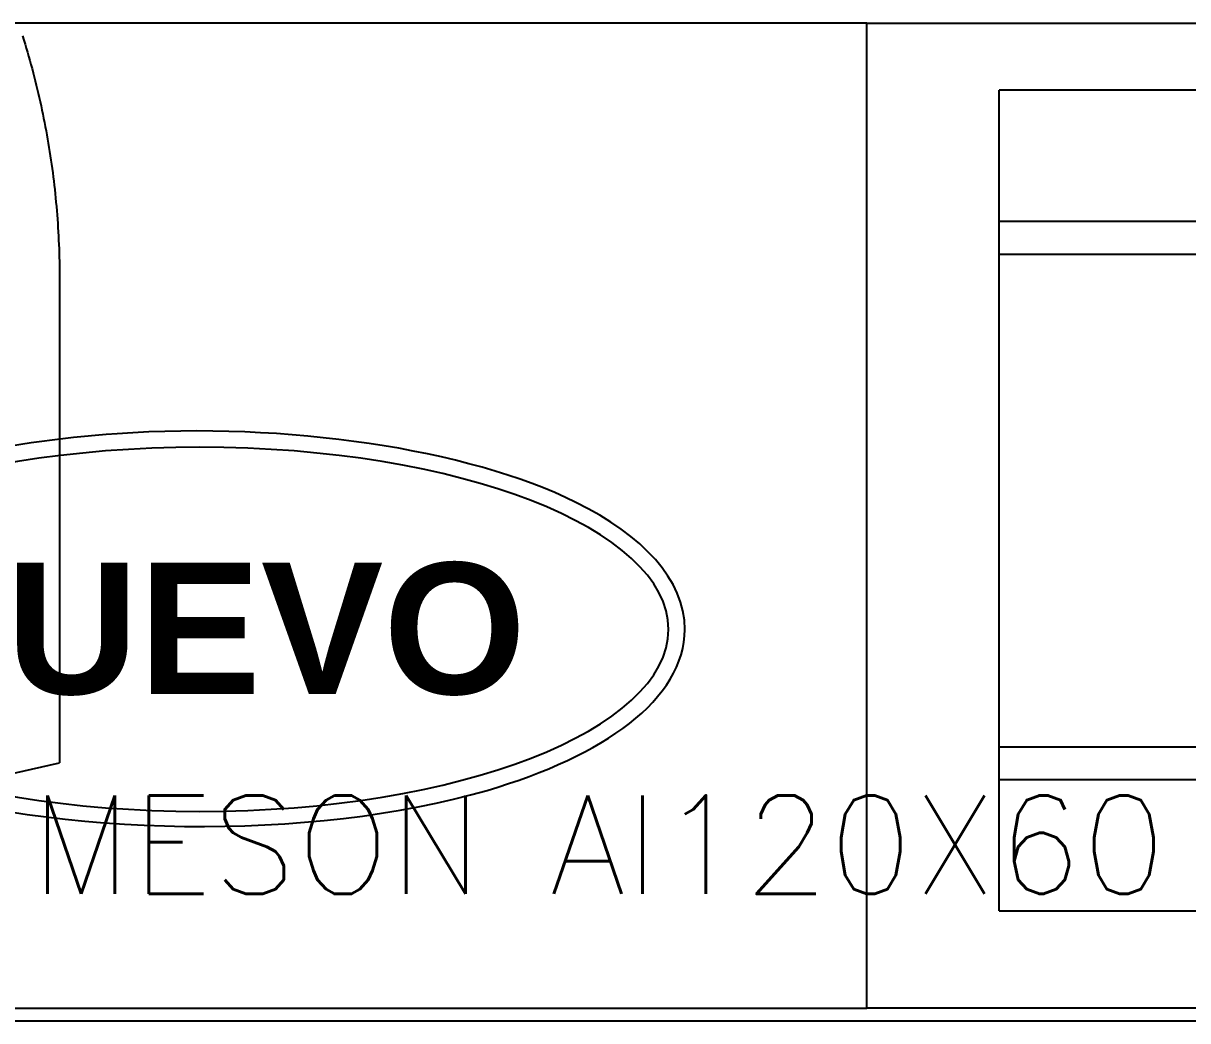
# Model space of a CAD drawing. Header units: millimetres. Extents: x 340 to 1003762, y 22 to 362022.
# Drawn here: x 421.349 to 422.058, y 90.396 to 91.003 of the extents above; entities that cross this region are included whole.
import ezdxf
from ezdxf.xclip import XClip

# ---------------------------------------------------------------- set-up
doc = ezdxf.new("R2010")
doc.units = ezdxf.units.MM
doc.header["$XCLIPFRAME"] = 0
for name, color, linetype in [('LSBB_P_002 - PLANTA 1° NIVEL SALA DE VENTAS$0$A-ACTIVOS NUEVOS', 20, 'Continuous'), ('LSBB_P_002 - PLANTA 1° NIVEL SALA DE VENTAS$0$A-Equipamiento acero inox', 8, 'Continuous'), ('LSBB_P_002 - PLANTA 1° NIVEL SALA DE VENTAS$0$A-TRAS-EQPM', 8, 'Continuous'), ('LSBB_P_002 - PLANTA 1° NIVEL SALA DE VENTAS$0$E-TABIQUE-CAMARA', 1, 'Continuous'), ('XREF', 7, 'Continuous')]:
    doc.layers.add(name, color=color, linetype=linetype)
doc.styles.add('LSBB_P_002 - PLANTA 1° NIVEL SALA DE VENTAS$0$ARIAL', font='')
doc.styles.add('LSBB_P_002 - PLANTA 1° NIVEL SALA DE VENTAS$0$Estilo1', font='GOTHIC.TTF', dxfattribs={"height": 0.24})
doc.styles.get('LSBB_P_002 - PLANTA 1° NIVEL SALA DE VENTAS$0$ARIAL').set_extended_font_data('Arial', bold=True)

# ---------------------------------------------------------------- blocks, each defined once
blk = doc.blocks.new('LSBB_P_002 - PLANTA 1° NIVEL SALA DE VENTAS$0$A$C529333AF')
at = {"layer": 'LSBB_P_002 - PLANTA 1° NIVEL SALA DE VENTAS$0$A-ACTIVOS NUEVOS', "extrusion": (0, 0, -1)}
blk.add_ellipse((0, 0), major_axis=(0.28547, 0), ratio=0.388575, dxfattribs=at)
at = {"layer": 'LSBB_P_002 - PLANTA 1° NIVEL SALA DE VENTAS$0$A-ACTIVOS NUEVOS'}
blk.add_open_spline([(0.29547, 0), (0.29547, -0.02104), (0.28278, -0.04087), (0.24067, -0.07375), (0.21084, -0.08755), (0.06929, -0.12912), (-0.08926, -0.12717), (-0.24535, -0.07478), (-0.28423, -0.04797), (-0.30273, 0.01896), (-0.27766, 0.05233), (-0.18797, 0.09871), (-0.12179, 0.11431), (0.05236, 0.12627), (0.16304, 0.11016), (0.26978, 0.05723), (0.29547, 0.03028), (0.29547, 0)], degree=3, knots=[0, 0, 0, 0, 0.461791, 0.461791, 0.923583, 0.923583, 2.283227, 2.283227, 3.034626, 3.034626, 3.786024, 3.786024, 4.537423, 4.537423, 5.618495, 5.618495, 6.283185, 6.283185, 6.283185, 6.283185], dxfattribs=at)
at = {"layer": 'LSBB_P_002 - PLANTA 1° NIVEL SALA DE VENTAS$0$A-ACTIVOS NUEVOS', "insert": (0, 0), "char_height": 0.08, "attachment_point": 5, "style": 'LSBB_P_002 - PLANTA 1° NIVEL SALA DE VENTAS$0$ARIAL'}
blk.add_mtext_dynamic_manual_height_columns('NUEVO', width=0.5365515, gutter_width=0.7, heights=[0], dxfattribs=at)
blk = doc.blocks.new('LSBB_P_002 - PLANTA 1° NIVEL SALA DE VENTAS$0$salladora')
for p, q in [((12026.654, -9959.07), (12026.654, -10009.07)), ((12026.654, -9959.07), (12066.654, -9959.07)), ((12026.654, -9959.07), (12026.654, -10009.07)), ((12026.654, -9959.07), (12066.654, -9959.07)), ((12066.654, -9959.07), (12066.654, -10009.07)), ((12066.654, -9959.07), (12066.654, -10009.07)), ((12026.654, -9967.07), (12066.654, -9967.07)), ((12026.654, -9967.07), (12066.654, -9967.07)), ((12026.654, -9969.07), (12066.654, -9969.07)), ((12026.654, -9969.07), (12066.654, -9969.07)), ((12066.654, -9999.07), (12026.654, -9999.07)), ((12066.654, -9999.07), (12026.654, -9999.07)), ((12066.654, -10001.07), (12026.654, -10001.07)), ((12066.654, -10001.07), (12026.654, -10001.07)), ((12066.654, -10009.07), (12026.654, -10009.07)), ((12066.654, -10009.07), (12026.654, -10009.07))]:
    blk.add_line(p, q)
blk = doc.blocks.new('LSBB_P_002 - PLANTA 1° NIVEL SALA DE VENTAS$0$laminadora')
at = {"layer": 'LSBB_P_002 - PLANTA 1° NIVEL SALA DE VENTAS$0$A-TRAS-EQPM'}
for p, q in [((-175688.097, 30476.001), (-175683.087, 30498.563)), ((-175652.943, 30498.563), (-175683.087, 30498.563)), ((-175653.835, 30498.565), (-175654.094, 30498.563)), ((-175653.576, 30498.566), (-175653.835, 30498.565)), ((-175653.318, 30498.566), (-175653.576, 30498.566)), ((-175653.059, 30498.564), (-175653.318, 30498.566)), ((-175652.8, 30498.561), (-175653.059, 30498.564)), ((-175652.541, 30498.557), (-175652.8, 30498.561)), ((-175652.283, 30498.551), (-175652.541, 30498.557)), ((-175652.024, 30498.544), (-175652.283, 30498.551)), ((-175651.765, 30498.535), (-175652.024, 30498.544)), ((-175651.507, 30498.525), (-175651.765, 30498.535)), ((-175651.248, 30498.514), (-175651.507, 30498.525)), ((-175650.99, 30498.501), (-175651.248, 30498.514)), ((-175650.732, 30498.487), (-175650.99, 30498.501)), ((-175650.473, 30498.472), (-175650.732, 30498.487)), ((-175650.215, 30498.455), (-175650.473, 30498.472)), ((-175649.957, 30498.437), (-175650.215, 30498.455)), ((-175649.699, 30498.418), (-175649.957, 30498.437)), ((-175649.441, 30498.397), (-175649.699, 30498.418)), ((-175649.183, 30498.375), (-175649.441, 30498.397)), ((-175648.926, 30498.352), (-175649.183, 30498.375)), ((-175648.668, 30498.327), (-175648.926, 30498.352)), ((-175648.411, 30498.301), (-175648.668, 30498.327)), ((-175648.153, 30498.273), (-175648.411, 30498.301)), ((-175647.896, 30498.244), (-175648.153, 30498.273)), ((-175647.639, 30498.214), (-175647.896, 30498.244)), ((-175647.382, 30498.183), (-175647.639, 30498.214)), ((-175647.126, 30498.15), (-175647.382, 30498.183)), ((-175646.869, 30498.115), (-175647.126, 30498.15)), ((-175646.613, 30498.08), (-175646.869, 30498.115)), ((-175646.357, 30498.043), (-175646.613, 30498.08)), ((-175646.101, 30498.005), (-175646.357, 30498.043)), ((-175645.845, 30497.965), (-175646.101, 30498.005)), ((-175645.59, 30497.924), (-175645.845, 30497.965)), ((-175645.335, 30497.882), (-175645.59, 30497.924)), ((-175645.08, 30497.838), (-175645.335, 30497.882)), ((-175644.825, 30497.793), (-175645.08, 30497.838)), ((-175644.57, 30497.747), (-175644.825, 30497.793)), ((-175644.316, 30497.699), (-175644.57, 30497.747)), ((-175644.062, 30497.65), (-175644.316, 30497.699)), ((-175643.808, 30497.599), (-175644.062, 30497.65)), ((-175643.554, 30497.548), (-175643.808, 30497.599)), ((-175643.301, 30497.495), (-175643.554, 30497.548)), ((-175643.048, 30497.44), (-175643.301, 30497.495)), ((-175642.796, 30497.385), (-175643.048, 30497.44)), ((-175642.543, 30497.328), (-175642.796, 30497.385)), ((-175642.291, 30497.269), (-175642.543, 30497.328)), ((-175642.039, 30497.21), (-175642.291, 30497.269)), ((-175641.788, 30497.149), (-175642.039, 30497.21)), ((-175641.537, 30497.086), (-175641.788, 30497.149)), ((-175641.286, 30497.023), (-175641.537, 30497.086)), ((-175641.035, 30496.958), (-175641.286, 30497.023)), ((-175640.785, 30496.892), (-175641.035, 30496.958)), ((-175640.536, 30496.824), (-175640.785, 30496.892)), ((-175640.286, 30496.755), (-175640.536, 30496.824)), ((-175640.037, 30496.685), (-175640.286, 30496.755)), ((-175639.788, 30496.614), (-175640.037, 30496.685)), ((-175639.54, 30496.541), (-175639.788, 30496.614)), ((-175639.292, 30496.467), (-175639.54, 30496.541)), ((-175639.045, 30496.391), (-175639.292, 30496.467)), ((-175638.798, 30496.315), (-175639.045, 30496.391))]:
    blk.add_line(p, q, dxfattribs=at)
blk = doc.blocks.new('LSBB_P_002 - PLANTA 1° NIVEL SALA DE VENTAS', base_point=(223.56961, 14.22023))
at = {"layer": 'LSBB_P_002 - PLANTA 1° NIVEL SALA DE VENTAS$0$A-Equipamiento acero inox'}
for points in [[(835.75135, 305.22333), (837.15135, 305.22333), (837.15135, 305.82333), (835.75135, 305.82333)], [(837.15135, 305.82333), (838.35135, 305.82333), (838.35135, 305.22333), (837.15135, 305.22333)]]:
    blk.add_lwpolyline(points, close=True, dxfattribs=at)
at = {"layer": 'LSBB_P_002 - PLANTA 1° NIVEL SALA DE VENTAS$0$E-TABIQUE-CAMARA'}
blk.add_line((836.43129, 305.21565), (838.82414, 305.21565), dxfattribs=at)
blk.add_line((836.43129, 305.21565), (838.82414, 305.21565), dxfattribs=at)
at = {"layer": 'LSBB_P_002 - PLANTA 1° NIVEL SALA DE VENTAS$0$A-ACTIVOS NUEVOS'}
blk.add_blockref('LSBB_P_002 - PLANTA 1° NIVEL SALA DE VENTAS$0$A$C529333AF', (836.74497, 305.45409), dxfattribs=at)
at = {"layer": 'LSBB_P_002 - PLANTA 1° NIVEL SALA DE VENTAS$0$A-Equipamiento acero inox', "extrusion": (0, 0, -1), "xscale": 0.01, "yscale": 0.01, "zscale": -0.01}
for name, p, rotation in [('LSBB_P_002 - PLANTA 1° NIVEL SALA DE VENTAS$0$laminadora', (-531.67384, 2062.20358, -0.00175), 90), ('LSBB_P_002 - PLANTA 1° NIVEL SALA DE VENTAS$0$salladora', (-716.9653, 205.69182, -0.00175), 180)]:
    blk.add_blockref(name, p, dxfattribs=dict(at, rotation=rotation))
at = {"layer": 'LSBB_P_002 - PLANTA 1° NIVEL SALA DE VENTAS$0$A-Equipamiento acero inox', "insert": (836.98772, 305.35294), "char_height": 0.06, "width": 2.6658494, "attachment_point": 2, "style": 'LSBB_P_002 - PLANTA 1° NIVEL SALA DE VENTAS$0$Estilo1'}
blk.add_mtext('{\\Fromans|c0;MESON AI120X60}', dxfattribs=at)

msp = doc.modelspace()

# ---------------------------------------------------------------- block references
at = {"layer": 'XREF'}
ref = msp.add_blockref('LSBB_P_002 - PLANTA 1° NIVEL SALA DE VENTAS', (-191.71902, -200.59983), dxfattribs=at)
XClip(ref).set_block_clipping_path([(755.454857474, 236.6800249606), (887.3150098981, 333.6713636781)])

doc.saveas('drawing.dxf')
